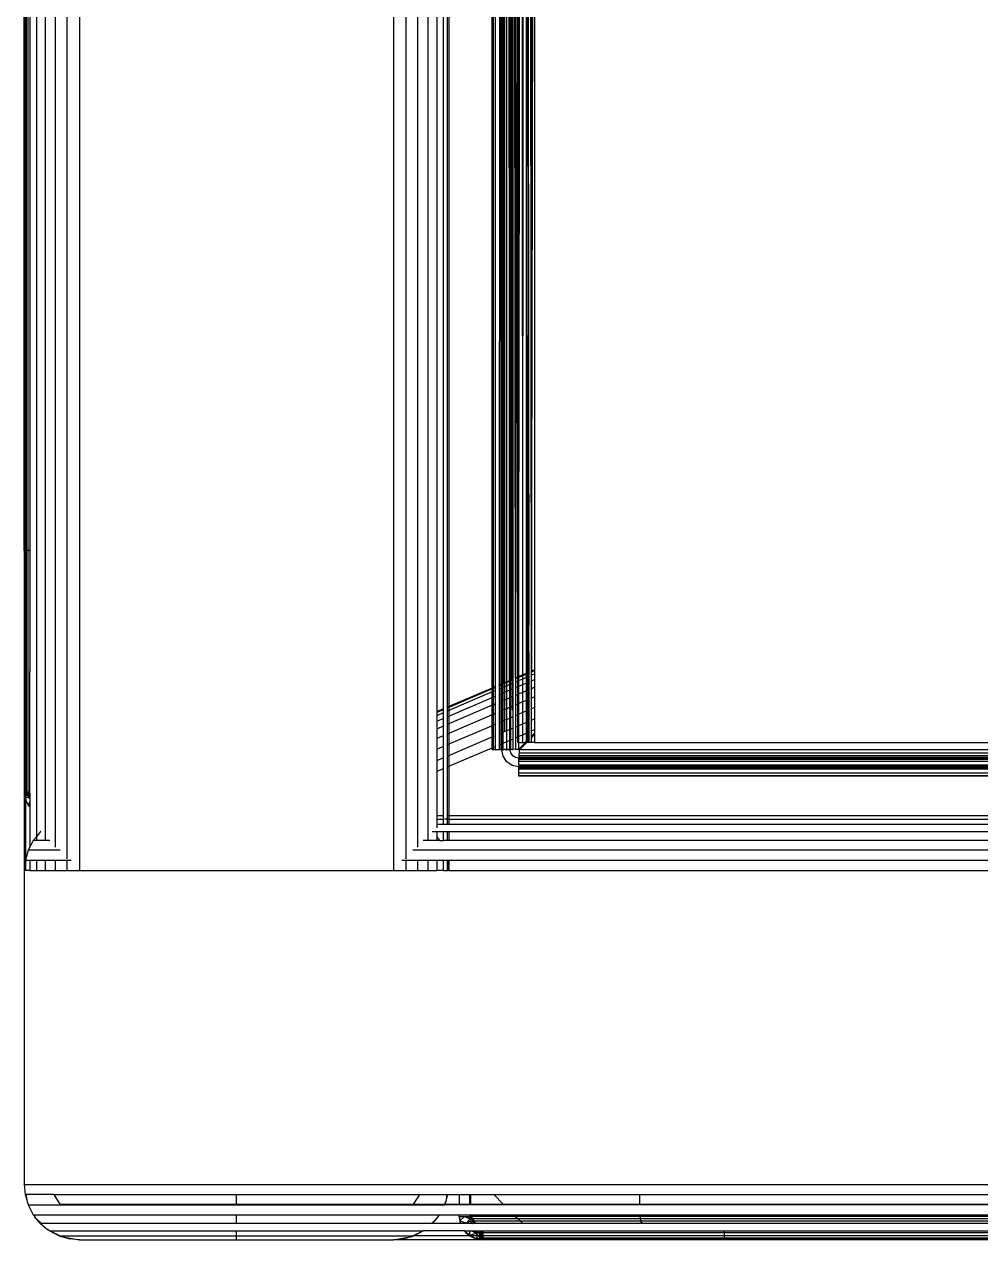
# Model space of a CAD drawing. Header units: inches. Extents: x 17 to 4615, y 5 to 3256.
# Drawn here: x 695.7 to 785.9, y 2192 to 2306.6 of the extents above; entities that cross this region are included whole.
import ezdxf

# ---------------------------------------------------------------- set-up
doc = ezdxf.new("R2010")
doc.units = ezdxf.units.IN
doc.header["$MEASUREMENT"] = 0

msp = doc.modelspace()

# ---------------------------------------------------------------- linework, layer by layer
for p, q in [((700.93, 2607.15), (700.93, 2226.75)), ((730.53, 2607.15), (730.53, 2226.75)), ((698.68, 2228.96), (698.68, 2605.24)), ((699.78, 2227.85), (699.78, 2606.05)), ((731.69, 2606.05), (731.69, 2227.85)), ((732.79, 2605.24), (732.79, 2228.96)), ((696.87, 2603.95), (696.87, 2229.95)), ((697.69, 2603.95), (697.69, 2229.6)), ((733.77, 2603.95), (733.77, 2229.6)), ((734.6, 2592.15), (734.6, 2241.74)), ((735.22, 2591.88), (735.22, 2242)), ((735.6, 2242.17), (735.6, 2591.72)), ((735.73, 2591.66), (735.73, 2242.22)), ((739.83, 2243.97), (739.83, 2589.91)), ((739.92, 2589.88), (739.92, 2244.01)), ((740.15, 2244.11), (740.15, 2589.78)), ((695.73, 2256.95), (695.73, 2575.95)), ((695.77, 2575.95), (695.77, 2256.95)), ((695.86, 2256.95), (695.86, 2575.95)), ((695.9, 2575.95), (695.9, 2256.95)), ((696.1, 2256.95), (696.1, 2575.95)), ((696.25, 2575.95), (696.25, 2256.95)), ((740.9, 2416.55), (741, 2244.47)), ((741, 2244.47), (741.04, 2416.6)), ((741.21, 2244.56), (741.17, 2416.6)), ((741.38, 2416.63), (741.45, 2244.66)), ((740.77, 2244.37), (740.82, 2415.6)), ((740.87, 2244.42), (740.82, 2415.6)), ((741.32, 2415.6), (741.45, 2244.66)), ((741.58, 2415.76), (741.59, 2244.73)), ((741.77, 2415.77), (741.77, 2244.8)), ((742.02, 2244.91), (741.9, 2415.77)), ((742.02, 2244.91), (742, 2415.39)), ((742.42, 2414.85), (742.33, 2264.39)), ((742.71, 2245.2), (742.61, 2414.75)), ((742.71, 2245.2), (742.66, 2414.73)), ((743.52, 2245.55), (743.35, 2414.71)), ((740.57, 2413.9), (740.49, 2244.26)), ((740.6, 2413.88), (740.63, 2244.32)), ((740.63, 2413.87), (740.63, 2244.32)), ((740.67, 2244.33), (740.63, 2413.87)), ((740.73, 2413.86), (740.73, 2282.95)), ((742.71, 2245.2), (742.84, 2414.67)), ((743.09, 2245.37), (743, 2414.68)), ((743, 2414.68), (743.03, 2245.34)), ((743, 2414.68), (743.23, 2245.42)), ((743.25, 2274.03), (743.22, 2414.67)), ((742.31, 2405.27), (742.33, 2264.39)), ((743.52, 2245.55), (743.83, 2391.81)), ((743.83, 2391.81), (743.83, 2245.68)), ((742.23, 2358.8), (742.02, 2244.91)), ((742.23, 2245), (742.23, 2358.8)), ((742.33, 2264.39), (742.23, 2358.8)), ((741.45, 2244.66), (741.53, 2353.31)), ((741.59, 2244.73), (741.53, 2353.31)), ((741.53, 2244.7), (741.53, 2353.31)), ((743.23, 2245.42), (743.22, 2335.16)), ((743.22, 2335.16), (743.25, 2274.03)), ((741.72, 2325.76), (741.72, 2244.78)), ((741.77, 2244.8), (741.72, 2325.76)), ((743.53, 2315.35), (743.52, 2245.55)), ((740.73, 2244.36), (740.73, 2282.95)), ((740.73, 2282.95), (740.77, 2244.37)), ((743.23, 2245.42), (743.25, 2274.03)), ((743.25, 2274.03), (743.27, 2250.49)), ((742.35, 2245.05), (742.33, 2264.39)), ((695.73, 2256.95), (695.73, 2234.15)), ((695.77, 2256.95), (695.73, 2256.95)), ((695.86, 2256.95), (695.77, 2256.95)), ((695.77, 2256.95), (695.77, 2234.15)), ((695.9, 2256.95), (695.86, 2256.95)), ((695.86, 2234.15), (695.86, 2256.95)), ((696.1, 2256.95), (695.9, 2256.95)), ((695.9, 2256.95), (695.9, 2234.15)), ((696.25, 2256.95), (696.1, 2256.95)), ((696.1, 2234.15), (696.1, 2256.95)), ((696.25, 2256.95), (696.23, 2234.15)), ((743.27, 2250.49), (743.26, 2249.24)), ((743.26, 2249.24), (743.27, 2245.44)), ((742.71, 2245.2), (742.35, 2245.05)), ((742.71, 2245.13), (742.35, 2244.97)), ((743.03, 2245.34), (742.71, 2245.2)), ((743.03, 2245.26), (742.71, 2245.13)), ((742.71, 2245.13), (742.71, 2245.2)), ((742.71, 2244.82), (742.71, 2245.13)), ((743.09, 2245.37), (743.03, 2245.34)), ((743.03, 2245.34), (743.03, 2245.26)), ((743.09, 2245.29), (743.03, 2245.26)), ((743.03, 2245.26), (743.03, 2244.96)), ((743.23, 2245.42), (743.09, 2245.37)), ((743.09, 2245.29), (743.09, 2245.37)), ((743.23, 2245.35), (743.09, 2245.29)), ((743.09, 2244.99), (743.09, 2245.29)), ((743.27, 2245.44), (743.23, 2245.42)), ((743.23, 2245.35), (743.23, 2245.42)), ((743.27, 2245.36), (743.23, 2245.35)), ((743.23, 2245.04), (743.23, 2245.35)), ((743.27, 2245.44), (743.27, 2245.36)), ((743.27, 2245.36), (743.27, 2245.06)), ((743.83, 2245.68), (743.52, 2245.55)), ((743.83, 2245.61), (743.52, 2245.47)), ((743.52, 2245.47), (743.52, 2245.55)), ((743.52, 2245.17), (743.52, 2245.47)), ((743.83, 2245.3), (743.52, 2245.17)), ((743.52, 2244.65), (743.52, 2245.17)), ((743.83, 2245.68), (743.83, 2245.61)), ((743.83, 2245.61), (743.83, 2245.3)), ((743.83, 2245.3), (743.83, 2244.78)), ((739.83, 2243.97), (735.73, 2242.22)), ((739.92, 2244.01), (739.83, 2243.97)), ((739.83, 2243.9), (739.83, 2243.97)), ((740.15, 2244.11), (739.92, 2244.01)), ((740.15, 2244.03), (739.92, 2243.93)), ((739.92, 2244.01), (739.92, 2243.93)), ((740.15, 2244.03), (740.15, 2244.11)), ((740.15, 2243.73), (740.15, 2244.03)), ((740.63, 2244.32), (740.49, 2244.26)), ((740.49, 2244.26), (740.49, 2244.18)), ((740.63, 2244.24), (740.49, 2244.18)), ((740.49, 2244.18), (740.49, 2243.88)), ((740.67, 2244.33), (740.63, 2244.32)), ((740.63, 2244.32), (740.63, 2244.24)), ((740.67, 2244.26), (740.63, 2244.24)), ((740.63, 2244.24), (740.63, 2243.94)), ((740.67, 2243.95), (740.63, 2243.94)), ((740.73, 2244.36), (740.67, 2244.33)), ((740.67, 2244.26), (740.67, 2244.33)), ((740.73, 2244.28), (740.67, 2244.26)), ((740.67, 2243.95), (740.67, 2244.26)), ((740.73, 2243.98), (740.67, 2243.95)), ((740.67, 2243.43), (740.67, 2243.95)), ((740.77, 2244.37), (740.73, 2244.36)), ((740.73, 2244.28), (740.73, 2244.36)), ((740.77, 2244.3), (740.73, 2244.28)), ((740.73, 2243.98), (740.73, 2244.28)), ((740.77, 2243.99), (740.73, 2243.98)), ((740.73, 2243.46), (740.73, 2243.98)), ((740.77, 2243.99), (740.76, 2243.47)), ((740.87, 2244.42), (740.77, 2244.37)), ((740.77, 2244.37), (740.77, 2244.3)), ((740.87, 2244.34), (740.77, 2244.3)), ((740.77, 2244.3), (740.77, 2243.99)), ((740.87, 2244.04), (740.77, 2243.99)), ((741, 2244.47), (740.87, 2244.42)), ((740.87, 2244.34), (740.87, 2244.42)), ((741, 2244.4), (740.87, 2244.34)), ((740.87, 2244.04), (740.87, 2244.34)), ((741, 2244.09), (740.87, 2244.04)), ((740.87, 2243.51), (740.87, 2244.04)), ((741.21, 2244.56), (741, 2244.47)), ((741.21, 2244.49), (741, 2244.4)), ((741, 2244.47), (741, 2244.4)), ((741, 2244.4), (741, 2244.09)), ((741.21, 2244.19), (741, 2244.09)), ((741, 2244.09), (741, 2243.57)), ((741.45, 2244.66), (741.21, 2244.56)), ((741.45, 2244.59), (741.21, 2244.49)), ((741.21, 2244.49), (741.21, 2244.56)), ((741.21, 2244.19), (741.21, 2244.49)), ((741.45, 2244.29), (741.21, 2244.19)), ((741.21, 2243.66), (741.21, 2244.19)), ((741.53, 2244.7), (741.45, 2244.66)), ((741.45, 2244.66), (741.45, 2244.59)), ((741.53, 2244.62), (741.45, 2244.59)), ((741.45, 2244.59), (741.45, 2244.29)), ((741.53, 2244.32), (741.45, 2244.29)), ((741.45, 2244.29), (741.45, 2243.76)), ((741.59, 2244.73), (741.53, 2244.7)), ((741.53, 2244.62), (741.53, 2244.7)), ((741.59, 2244.65), (741.53, 2244.62)), ((741.53, 2244.32), (741.53, 2244.62)), ((741.59, 2244.35), (741.53, 2244.32)), ((741.53, 2243.8), (741.53, 2244.32)), ((741.72, 2244.78), (741.59, 2244.73)), ((741.59, 2244.65), (741.59, 2244.73)), ((741.72, 2244.7), (741.59, 2244.65)), ((741.59, 2244.35), (741.59, 2244.65)), ((741.72, 2244.4), (741.59, 2244.35)), ((741.59, 2243.82), (741.59, 2244.35)), ((741.77, 2244.8), (741.72, 2244.78)), ((741.72, 2244.78), (741.72, 2244.7)), ((741.77, 2244.72), (741.72, 2244.7)), ((741.72, 2244.7), (741.72, 2244.4)), ((741.77, 2244.42), (741.72, 2244.4)), ((741.72, 2244.4), (741.72, 2243.88)), ((741.77, 2244.8), (741.77, 2244.72)), ((741.77, 2244.72), (741.77, 2244.42)), ((741.77, 2244.42), (741.77, 2243.9)), ((742.23, 2245), (742.02, 2244.91)), ((742.23, 2244.92), (742.02, 2244.83)), ((742.02, 2244.91), (742.02, 2244.83)), ((742.02, 2244.83), (742.02, 2244.53)), ((742.23, 2244.62), (742.02, 2244.53)), ((742.02, 2244.53), (742.02, 2244.01)), ((742.02, 2244.01), (742.23, 2244.1)), ((742.02, 2244.01), (742.02, 2243.27)), ((742.35, 2245.05), (742.23, 2245)), ((742.23, 2244.92), (742.23, 2245)), ((742.35, 2244.97), (742.23, 2244.92)), ((742.23, 2244.62), (742.23, 2244.92)), ((742.35, 2244.67), (742.23, 2244.62)), ((742.23, 2244.1), (742.23, 2244.62)), ((742.23, 2244.1), (742.35, 2244.15)), ((742.23, 2243.36), (742.23, 2244.1)), ((742.35, 2244.97), (742.35, 2245.05)), ((742.35, 2244.67), (742.35, 2244.97)), ((742.71, 2244.82), (742.35, 2244.67)), ((742.35, 2244.15), (742.35, 2244.67)), ((742.35, 2244.15), (742.7, 2244.3)), ((742.35, 2243.41), (742.35, 2244.15)), ((742.7, 2244.3), (742.71, 2244.82)), ((742.7, 2244.3), (743.03, 2244.44)), ((742.7, 2243.56), (742.7, 2244.3)), ((743.03, 2244.96), (742.71, 2244.82)), ((743.09, 2244.99), (743.03, 2244.96)), ((743.03, 2244.96), (743.03, 2244.44)), ((743.03, 2244.44), (743.09, 2244.46)), ((743.03, 2244.44), (743.03, 2243.7)), ((743.23, 2245.04), (743.09, 2244.99)), ((743.09, 2244.46), (743.09, 2244.99)), ((743.09, 2244.46), (743.22, 2244.52)), ((743.09, 2243.73), (743.09, 2244.46)), ((743.22, 2244.52), (743.23, 2245.04)), ((743.22, 2244.52), (743.27, 2244.54)), ((743.22, 2243.79), (743.22, 2244.52)), ((743.27, 2245.06), (743.23, 2245.04)), ((743.27, 2245.06), (743.27, 2244.54)), ((743.27, 2244.54), (743.27, 2243.8)), ((743.52, 2244.65), (743.83, 2244.78)), ((743.52, 2243.91), (743.52, 2244.65)), ((743.83, 2244.04), (743.52, 2243.91)), ((743.83, 2244.78), (743.83, 2244.04)), ((743.83, 2244.04), (743.83, 2243.14)), ((739.83, 2243.9), (735.73, 2242.15)), ((739.83, 2243.6), (735.73, 2241.84)), ((735.73, 2241.32), (739.83, 2243.07)), ((739.92, 2243.93), (739.83, 2243.9)), ((739.83, 2243.6), (739.83, 2243.9)), ((739.92, 2243.63), (739.83, 2243.6)), ((739.83, 2243.07), (739.83, 2243.6)), ((739.83, 2243.07), (739.92, 2243.11)), ((739.83, 2242.34), (739.83, 2243.07)), ((739.92, 2243.93), (739.92, 2243.63)), ((740.15, 2243.73), (739.92, 2243.63)), ((739.92, 2243.63), (739.92, 2243.11)), ((739.92, 2243.11), (740.15, 2243.21)), ((739.92, 2243.11), (739.92, 2242.37)), ((740.15, 2243.21), (740.15, 2243.73)), ((740.15, 2242.47), (740.15, 2243.21)), ((740.63, 2243.94), (740.49, 2243.88)), ((740.49, 2243.88), (740.49, 2243.35)), ((740.49, 2243.35), (740.63, 2243.41)), ((740.49, 2243.35), (740.49, 2242.62)), ((740.63, 2243.94), (740.63, 2243.41)), ((740.63, 2243.41), (740.67, 2243.43)), ((740.63, 2243.41), (740.63, 2242.68)), ((740.67, 2243.43), (740.73, 2243.46)), ((740.67, 2242.69), (740.67, 2243.43)), ((740.73, 2243.46), (740.76, 2243.47)), ((740.73, 2242.72), (740.73, 2243.46)), ((740.76, 2243.47), (740.87, 2243.51)), ((740.76, 2243.47), (740.76, 2242.73)), ((740.87, 2243.51), (741, 2243.57)), ((740.87, 2242.78), (740.87, 2243.51)), ((741, 2242.84), (740.87, 2242.78)), ((741, 2243.57), (741.21, 2243.66)), ((741, 2243.57), (741, 2242.84)), ((741.21, 2242.93), (741, 2242.84)), ((741, 2242.84), (741, 2241.93)), ((741.21, 2243.66), (741.45, 2243.76)), ((741.21, 2242.93), (741.21, 2243.66)), ((741.45, 2243.03), (741.21, 2242.93)), ((741.21, 2242.02), (741.21, 2242.93)), ((741.45, 2243.76), (741.53, 2243.8)), ((741.45, 2243.76), (741.45, 2243.03)), ((741.53, 2243.06), (741.45, 2243.03)), ((741.45, 2243.03), (741.45, 2242.12)), ((741.53, 2243.8), (741.59, 2243.82)), ((741.53, 2243.06), (741.53, 2243.8)), ((741.59, 2243.09), (741.53, 2243.06)), ((741.53, 2242.16), (741.53, 2243.06)), ((741.59, 2243.82), (741.72, 2243.88)), ((741.59, 2243.09), (741.59, 2243.82)), ((741.72, 2243.14), (741.59, 2243.09)), ((741.59, 2242.18), (741.59, 2243.09)), ((741.72, 2243.88), (741.77, 2243.9)), ((741.72, 2243.88), (741.72, 2243.14)), ((741.77, 2243.16), (741.72, 2243.14)), ((741.72, 2243.14), (741.72, 2242.24)), ((741.77, 2243.9), (741.77, 2243.16)), ((741.77, 2243.16), (741.77, 2242.26)), ((742.23, 2243.36), (742.02, 2243.27)), ((742.02, 2243.27), (742.02, 2242.37)), ((742.35, 2243.41), (742.23, 2243.36)), ((742.23, 2242.46), (742.23, 2243.36)), ((742.7, 2243.56), (742.35, 2243.41)), ((742.35, 2242.51), (742.35, 2243.41)), ((743.03, 2243.7), (742.7, 2243.56)), ((742.7, 2242.66), (742.7, 2243.56)), ((743.03, 2242.8), (742.7, 2242.66)), ((743.09, 2243.73), (743.03, 2243.7)), ((743.03, 2243.7), (743.03, 2242.8)), ((743.09, 2242.82), (743.03, 2242.8)), ((743.03, 2242.8), (743.03, 2241.79)), ((743.22, 2243.79), (743.09, 2243.73)), ((743.09, 2242.82), (743.09, 2243.73)), ((743.22, 2242.88), (743.09, 2242.82)), ((743.09, 2241.81), (743.09, 2242.82)), ((743.27, 2243.8), (743.22, 2243.79)), ((743.22, 2242.88), (743.22, 2243.79)), ((743.27, 2242.9), (743.22, 2242.88)), ((743.22, 2241.87), (743.22, 2242.88)), ((743.27, 2243.8), (743.27, 2242.9)), ((743.27, 2242.9), (743.27, 2241.89)), ((743.52, 2243.01), (743.52, 2243.91)), ((743.83, 2243.14), (743.52, 2243.01)), ((743.52, 2242), (743.52, 2243.01)), ((743.83, 2243.14), (743.83, 2242.13)), ((735.22, 2242), (734.6, 2241.74)), ((735.22, 2241.93), (734.6, 2241.66)), ((734.6, 2241.74), (734.6, 2241.66)), ((734.6, 2241.66), (734.6, 2241.36)), ((735.22, 2242), (735.22, 2241.93)), ((735.22, 2241.93), (735.22, 2241.62)), ((735.73, 2242.22), (735.6, 2242.17)), ((735.6, 2242.09), (735.6, 2242.17)), ((735.73, 2242.15), (735.6, 2242.09)), ((735.6, 2241.79), (735.6, 2242.09)), ((735.73, 2241.84), (735.6, 2241.79)), ((735.6, 2241.26), (735.6, 2241.79)), ((739.83, 2242.34), (735.73, 2240.59)), ((735.73, 2242.22), (735.73, 2242.15)), ((735.73, 2242.15), (735.73, 2241.84)), ((735.73, 2241.84), (735.73, 2241.32)), ((739.92, 2242.37), (739.83, 2242.34)), ((739.83, 2241.43), (739.83, 2242.34)), ((740.15, 2242.47), (739.92, 2242.37)), ((739.92, 2242.37), (739.92, 2241.47)), ((740.15, 2241.57), (740.15, 2242.47)), ((740.63, 2242.68), (740.49, 2242.62)), ((740.49, 2242.62), (740.49, 2241.71)), ((740.63, 2241.77), (740.49, 2241.71)), ((740.49, 2241.71), (740.49, 2240.7)), ((740.67, 2242.69), (740.63, 2242.68)), ((740.63, 2242.68), (740.63, 2241.77)), ((740.67, 2241.79), (740.63, 2241.77)), ((740.63, 2241.77), (740.63, 2240.76)), ((740.73, 2242.72), (740.67, 2242.69)), ((740.67, 2241.79), (740.67, 2242.69)), ((740.73, 2241.82), (740.67, 2241.79)), ((740.67, 2240.78), (740.67, 2241.79)), ((740.76, 2242.73), (740.73, 2242.72)), ((740.73, 2241.82), (740.73, 2242.72)), ((740.76, 2241.83), (740.73, 2241.82)), ((740.73, 2240.8), (740.73, 2241.82)), ((740.87, 2242.78), (740.76, 2242.73)), ((740.76, 2242.73), (740.76, 2241.83)), ((740.87, 2241.88), (740.76, 2241.83)), ((740.76, 2241.83), (740.76, 2240.82)), ((740.87, 2241.88), (740.87, 2242.78)), ((741, 2241.93), (740.87, 2241.88)), ((740.87, 2240.86), (740.87, 2241.88)), ((741.21, 2242.02), (741, 2241.93)), ((741, 2241.93), (741, 2240.92)), ((741.45, 2242.12), (741.21, 2242.02)), ((741.21, 2241.01), (741.21, 2242.02)), ((741.53, 2242.16), (741.45, 2242.12)), ((741.45, 2242.12), (741.45, 2241.46)), ((741.59, 2242.18), (741.53, 2242.16)), ((741.53, 2241.15), (741.53, 2242.16)), ((741.72, 2242.24), (741.59, 2242.18)), ((741.59, 2241.17), (741.59, 2242.18)), ((741.77, 2242.26), (741.72, 2242.24)), ((741.72, 2242.24), (741.72, 2241.88)), ((741.77, 2242.26), (741.77, 2241.25)), ((742.23, 2242.46), (742.02, 2242.37)), ((742.02, 2242.37), (742.03, 2242.22)), ((742.03, 2242.22), (742.02, 2241.36)), ((742.35, 2242.51), (742.23, 2242.46)), ((742.23, 2241.44), (742.23, 2242.46)), ((742.33, 2242.4), (742.35, 2242.51)), ((742.35, 2241.5), (742.33, 2242.4)), ((742.7, 2242.66), (742.35, 2242.51)), ((742.7, 2241.65), (742.7, 2242.66)), ((743.03, 2241.79), (742.7, 2241.65)), ((743.09, 2241.81), (743.03, 2241.79)), ((743.03, 2241.79), (743.03, 2240.73)), ((743.22, 2241.87), (743.09, 2241.81)), ((743.09, 2240.76), (743.09, 2241.81)), ((743.27, 2241.89), (743.22, 2241.87)), ((743.27, 2241.89), (743.22, 2240.81)), ((743.22, 2240.81), (743.22, 2241.87)), ((743.27, 2241.89), (743.27, 2240.83)), ((743.83, 2242.13), (743.52, 2242)), ((743.52, 2240.94), (743.52, 2242)), ((743.83, 2242.13), (743.83, 2241.08)), ((735.22, 2241.62), (734.6, 2241.36)), ((734.6, 2241.36), (734.6, 2240.84)), ((734.6, 2240.84), (735.22, 2241.1)), ((734.6, 2240.84), (734.6, 2240.1)), ((735.22, 2241.62), (735.22, 2241.1)), ((735.22, 2241.1), (735.22, 2240.37)), ((735.6, 2241.26), (735.73, 2241.32)), ((735.6, 2240.53), (735.6, 2241.26)), ((735.73, 2240.59), (735.6, 2240.53)), ((735.6, 2239.63), (735.6, 2240.53)), ((739.83, 2241.43), (735.73, 2239.68)), ((735.73, 2241.32), (735.73, 2240.59)), ((735.73, 2240.59), (735.73, 2239.68)), ((739.92, 2241.47), (739.83, 2241.43)), ((739.83, 2240.42), (739.83, 2241.43)), ((740.15, 2241.57), (739.92, 2241.47)), ((739.92, 2241.47), (739.92, 2240.46)), ((740.15, 2240.56), (739.92, 2240.46)), ((740.15, 2240.56), (740.15, 2241.57)), ((740.15, 2239.5), (740.15, 2240.56)), ((740.63, 2240.76), (740.49, 2240.7)), ((740.49, 2240.7), (740.49, 2239.65)), ((740.67, 2240.78), (740.63, 2240.76)), ((740.63, 2240.76), (740.63, 2239.71)), ((740.73, 2240.8), (740.67, 2240.78)), ((740.67, 2239.73), (740.67, 2240.78)), ((740.76, 2240.82), (740.73, 2240.8)), ((740.73, 2239.75), (740.73, 2240.8)), ((740.87, 2240.86), (740.76, 2240.82)), ((740.76, 2240.82), (740.76, 2239.76)), ((741, 2240.92), (740.87, 2240.86)), ((740.87, 2239.81), (740.87, 2240.86)), ((741.21, 2241.01), (741, 2240.92)), ((741, 2240.92), (741, 2239.87)), ((741.2, 2240.88), (741.21, 2241.01)), ((741.21, 2239.96), (741.2, 2240.88)), ((741.45, 2241.11), (741.21, 2241.01)), ((741.45, 2241.46), (741.45, 2241.11)), ((741.53, 2241.15), (741.45, 2241.11)), ((741.45, 2241.11), (741.45, 2240.06)), ((741.59, 2241.17), (741.53, 2241.15)), ((741.53, 2240.09), (741.53, 2241.15)), ((741.77, 2241.25), (741.59, 2241.17)), ((741.59, 2240.12), (741.59, 2241.17)), ((741.77, 2241.25), (741.77, 2240.19)), ((742.23, 2241.44), (742.02, 2241.36)), ((742.02, 2241.36), (742.03, 2240.3)), ((742.35, 2241.5), (742.23, 2241.44)), ((742.23, 2240.39), (742.23, 2241.44)), ((742.7, 2241.65), (742.35, 2241.5)), ((742.35, 2240.44), (742.35, 2241.5)), ((742.35, 2240.44), (742.7, 2240.59)), ((742.7, 2240.59), (742.7, 2241.65)), ((742.7, 2240.59), (743.03, 2240.73)), ((742.7, 2239.56), (742.7, 2240.59)), ((743.03, 2240.73), (743.09, 2240.76)), ((743.03, 2240.73), (743.03, 2239.7)), ((743.09, 2240.76), (743.22, 2240.81)), ((743.09, 2239.73), (743.09, 2240.76)), ((743.22, 2240.81), (743.27, 2240.83)), ((743.22, 2239.79), (743.22, 2240.81)), ((743.27, 2240.83), (743.27, 2239.8)), ((743.52, 2240.94), (743.83, 2241.08)), ((743.53, 2239.92), (743.52, 2240.94)), ((743.83, 2241.08), (743.83, 2240.05)), ((735.22, 2240.37), (734.6, 2240.1)), ((734.6, 2240.1), (734.6, 2239.2)), ((735.22, 2239.46), (734.6, 2239.2)), ((735.22, 2240.37), (735.22, 2239.46)), ((735.22, 2239.46), (735.22, 2238.45)), ((735.73, 2239.68), (735.6, 2239.63)), ((735.6, 2238.61), (735.6, 2239.63)), ((739.83, 2240.42), (735.73, 2238.67)), ((735.73, 2239.68), (735.73, 2238.67)), ((735.73, 2237.62), (739.83, 2239.37)), ((739.92, 2240.46), (739.83, 2240.42)), ((739.83, 2239.37), (739.83, 2240.42)), ((739.83, 2239.37), (739.92, 2239.4)), ((739.83, 2238.34), (739.83, 2239.37)), ((739.92, 2240.46), (739.92, 2239.4)), ((739.92, 2239.4), (740.15, 2239.5)), ((739.92, 2239.4), (739.92, 2238.37)), ((740.15, 2238.47), (740.15, 2239.5)), ((740.49, 2239.65), (740.63, 2239.71)), ((740.49, 2239.65), (740.49, 2238.62)), ((740.63, 2239.71), (740.67, 2239.73)), ((740.63, 2239.71), (740.63, 2238.68)), ((740.67, 2239.73), (740.73, 2239.75)), ((740.67, 2238.7), (740.67, 2239.73)), ((740.73, 2239.75), (740.76, 2239.76)), ((740.73, 2238.72), (740.73, 2239.75)), ((740.76, 2239.76), (740.87, 2239.81)), ((740.76, 2239.76), (740.76, 2238.74)), ((740.87, 2239.81), (741, 2239.87)), ((740.87, 2238.78), (740.87, 2239.81)), ((741, 2239.87), (741.21, 2239.96)), ((741.21, 2239.96), (741.45, 2240.06)), ((741.21, 2238.93), (741.21, 2239.96)), ((741.45, 2240.06), (741.53, 2240.09)), ((741.45, 2240.06), (741.45, 2239.03)), ((741.53, 2240.09), (741.59, 2240.12)), ((741.53, 2239.06), (741.53, 2240.09)), ((741.59, 2240.12), (741.77, 2240.19)), ((741.59, 2239.09), (741.59, 2240.12)), ((741.77, 2240.19), (741.77, 2239.16)), ((742.03, 2240.3), (742.23, 2240.39)), ((742.03, 2240.3), (742.03, 2239.28)), ((742.03, 2239.28), (742.23, 2239.36)), ((742.23, 2240.39), (742.35, 2240.44)), ((742.23, 2239.36), (742.23, 2240.39)), ((742.23, 2239.36), (742.35, 2239.42)), ((742.23, 2238.85), (742.23, 2239.36)), ((742.35, 2239.42), (742.35, 2240.44)), ((742.35, 2239.42), (742.7, 2239.56)), ((742.35, 2238.85), (742.35, 2239.42)), ((742.7, 2239.56), (743.03, 2239.7)), ((742.7, 2238.85), (742.7, 2239.56)), ((743.03, 2239.7), (743.09, 2239.73)), ((743.03, 2239.7), (743.03, 2238.92)), ((743.09, 2239.73), (743.22, 2239.79)), ((743.09, 2238.98), (743.09, 2239.73)), ((743.22, 2239.79), (743.27, 2239.8)), ((743.22, 2239.11), (743.22, 2239.79)), ((743.27, 2239.8), (743.27, 2239.16)), ((743.53, 2239.92), (743.83, 2240.05)), ((743.53, 2239.42), (743.53, 2239.92)), ((743.53, 2239.42), (743.83, 2239.72)), ((743.83, 2239.58), (743.53, 2239.28)), ((743.53, 2239.28), (743.53, 2239.42)), ((743.83, 2240.05), (743.83, 2239.72)), ((743.83, 2239.72), (743.83, 2239.58)), ((743.83, 2239.58), (743.83, 2238.85)), ((734.6, 2239.2), (734.6, 2238.18)), ((735.22, 2238.45), (734.6, 2238.18)), ((735.22, 2238.45), (735.22, 2237.4)), ((735.73, 2238.67), (735.6, 2238.61)), ((735.6, 2237.56), (735.6, 2238.61)), ((735.73, 2238.67), (735.73, 2237.62)), ((735.73, 2236.59), (739.83, 2238.34)), ((739.83, 2238.34), (739.92, 2238.37)), ((739.83, 2238.15), (739.83, 2238.34)), ((739.92, 2238.37), (740.15, 2238.47)), ((739.92, 2238.37), (739.92, 2238.15)), ((740.15, 2238.15), (740.15, 2238.47)), ((740.49, 2238.62), (740.63, 2238.68)), ((740.49, 2238.62), (740.49, 2238.15)), ((740.63, 2238.68), (740.67, 2238.7)), ((740.63, 2238.68), (740.63, 2238.15)), ((740.67, 2238.7), (740.73, 2238.72)), ((740.67, 2238.15), (740.67, 2238.7)), ((740.73, 2238.72), (740.76, 2238.74)), ((740.73, 2238.15), (740.73, 2238.72)), ((740.76, 2238.74), (740.87, 2238.78)), ((740.76, 2238.74), (740.76, 2238.16)), ((740.87, 2238.78), (741.21, 2238.93)), ((740.87, 2238.15), (740.87, 2238.78)), ((741.21, 2238.93), (741.45, 2239.03)), ((741.21, 2238.18), (741.21, 2238.93)), ((741.45, 2239.03), (741.53, 2239.06)), ((741.45, 2239.03), (741.45, 2238.18)), ((741.53, 2239.06), (741.59, 2239.09)), ((741.53, 2238.15), (741.53, 2239.06)), ((741.59, 2239.09), (741.77, 2239.16)), ((741.59, 2238.17), (741.59, 2239.09)), ((741.77, 2239.16), (741.77, 2238.19)), ((742.03, 2239.28), (742.03, 2238.21)), ((742.03, 2238.21), (742.33, 2238.22)), ((742.23, 2238.85), (742.35, 2238.85)), ((742.33, 2238.22), (742.96, 2238.85)), ((742.33, 2238.22), (742.35, 2238.85)), ((742.35, 2238.85), (742.7, 2238.85)), ((743.09, 2238.85), (742.4, 2238.15)), ((742.7, 2238.85), (742.96, 2238.85)), ((742.96, 2238.85), (743.03, 2238.92)), ((742.96, 2238.85), (743.03, 2238.85)), ((743.03, 2238.92), (743.09, 2238.98)), ((743.03, 2238.92), (743.03, 2238.85)), ((743.09, 2238.85), (743.03, 2238.85)), ((743.09, 2238.98), (743.22, 2239.11)), ((743.09, 2238.85), (743.09, 2238.98)), ((743.22, 2238.97), (743.09, 2238.85)), ((743.22, 2238.85), (743.09, 2238.85)), ((743.22, 2239.11), (743.27, 2239.16)), ((743.22, 2238.97), (743.22, 2239.11)), ((743.27, 2239.02), (743.22, 2238.97)), ((743.22, 2238.85), (743.22, 2238.97)), ((743.27, 2238.85), (743.22, 2238.85)), ((743.27, 2239.16), (743.27, 2239.02)), ((743.27, 2239.02), (743.27, 2238.85)), ((743.53, 2238.85), (743.27, 2238.85)), ((743.53, 2238.85), (743.53, 2239.28)), ((743.83, 2238.85), (743.53, 2238.85)), ((743.83, 2238.85), (816.4, 2238.85)), ((734.6, 2238.18), (734.6, 2237.13)), ((734.6, 2237.13), (735.22, 2237.4)), ((734.6, 2237.13), (734.6, 2236.1)), ((735.22, 2237.4), (735.22, 2236.37)), ((735.6, 2237.56), (735.73, 2237.62)), ((735.6, 2236.53), (735.6, 2237.56)), ((735.73, 2237.62), (735.73, 2236.59)), ((739.92, 2238.15), (739.83, 2238.15)), ((740.15, 2238.15), (739.92, 2238.15)), ((740.49, 2238.15), (740.15, 2238.15)), ((740.63, 2238.15), (740.49, 2238.15)), ((740.67, 2238.15), (740.63, 2238.15)), ((740.73, 2238.15), (740.67, 2238.15)), ((740.73, 2238.15), (740.76, 2238.16)), ((740.85, 2237.54), (740.73, 2238.15)), ((740.76, 2238.16), (740.87, 2238.15)), ((741.2, 2237.02), (740.85, 2237.54)), ((740.87, 2238.15), (740.95, 2238.18)), ((741.09, 2238.18), (740.95, 2238.18)), ((741.09, 2238.18), (741.13, 2238.15)), ((741.09, 2238.18), (741.21, 2238.18)), ((741.13, 2238.15), (741.21, 2238.15)), ((741.45, 2238.18), (741.21, 2238.18)), ((741.21, 2238.18), (741.45, 2238.15)), ((741.21, 2238.15), (741.21, 2238.18)), ((741.45, 2238.15), (741.21, 2238.15)), ((741.53, 2238.15), (741.45, 2238.18)), ((741.45, 2238.18), (741.45, 2238.15)), ((741.53, 2238.15), (741.45, 2238.15)), ((741.59, 2238.17), (741.53, 2238.15)), ((741.59, 2237.85), (741.53, 2238.15)), ((741.67, 2238.19), (741.59, 2238.17)), ((741.77, 2237.59), (741.59, 2237.85)), ((741.67, 2238.19), (741.77, 2238.19)), ((742.03, 2238.21), (741.77, 2238.19)), ((742.03, 2237.41), (741.77, 2237.59)), ((742.33, 2237.35), (742.03, 2237.41)), ((742.33, 2237.35), (742.35, 2237.41)), ((742.33, 2237.27), (742.33, 2237.35)), ((742.33, 2237.35), (812.89, 2237.35)), ((742.33, 2237.03), (742.33, 2237.27)), ((742.36, 2237.03), (742.33, 2237.27)), ((742.33, 2237.27), (812.69, 2237.27)), ((742.35, 2237.41), (742.37, 2237.49)), ((813.03, 2237.41), (742.35, 2237.41)), ((742.37, 2237.59), (742.38, 2237.79)), ((742.37, 2237.59), (742.37, 2237.49)), ((813.44, 2237.59), (742.37, 2237.59)), ((742.38, 2237.79), (742.39, 2237.85)), ((742.39, 2237.85), (742.4, 2238.15)), ((742.39, 2237.85), (814.17, 2237.9)), ((742.39, 2237.85), (814.04, 2237.85)), ((814.76, 2238.15), (742.4, 2238.15)), ((734.6, 2236.1), (735.22, 2236.37)), ((734.6, 2236.1), (734.6, 2231.95)), ((735.22, 2236.37), (735.22, 2231.95)), ((735.6, 2236.53), (735.73, 2236.59)), ((735.6, 2231.95), (735.6, 2236.53)), ((735.73, 2236.59), (735.73, 2231.95)), ((741.72, 2236.67), (741.2, 2237.02)), ((742.33, 2236.55), (741.72, 2236.67)), ((742.33, 2236.69), (742.33, 2237.03)), ((742.36, 2237.03), (742.33, 2237.03)), ((742.33, 2236.69), (742.34, 2236.58)), ((811.34, 2236.69), (742.33, 2236.69)), ((742.34, 2236.58), (742.33, 2236.55)), ((742.33, 2236.55), (811.01, 2236.55)), ((742.33, 2236.49), (742.33, 2236.55)), ((742.33, 2236.49), (810.87, 2236.49)), ((742.33, 2236.45), (742.33, 2236.49)), ((742.33, 2236.45), (810.78, 2236.45)), ((742.33, 2236.31), (742.33, 2236.45)), ((742.33, 2235.97), (742.33, 2236.31)), ((810.45, 2236.31), (742.33, 2236.31)), ((742.33, 2235.74), (742.33, 2235.97)), ((742.33, 2235.97), (809.66, 2235.97)), ((811.09, 2236.58), (742.34, 2236.58)), ((812.14, 2237.03), (742.36, 2237.03)), ((742.33, 2235.65), (742.33, 2235.74)), ((742.33, 2235.74), (809.07, 2235.72)), ((808.91, 2235.65), (742.33, 2235.65)), ((695.73, 2234.15), (695.77, 2233.72)), ((695.77, 2234.01), (695.73, 2234.15)), ((695.77, 2234.15), (695.73, 2234.15)), ((695.73, 2234.15), (695.73, 2226.75)), ((695.86, 2234.15), (695.77, 2234.15)), ((695.77, 2234.15), (695.77, 2234.01)), ((695.77, 2234.01), (695.86, 2234.01)), ((695.86, 2233.92), (695.77, 2234.01)), ((695.81, 2233.76), (695.77, 2234.01)), ((695.77, 2233.72), (695.81, 2233.76)), ((695.82, 2233.71), (695.77, 2233.72)), ((695.77, 2233.72), (695.86, 2233.5)), ((695.81, 2233.76), (695.86, 2233.81)), ((695.82, 2233.71), (695.81, 2233.76)), ((695.86, 2233.69), (695.82, 2233.71)), ((695.86, 2233.5), (695.82, 2233.71)), ((695.9, 2234.15), (695.86, 2234.15)), ((695.86, 2234.04), (695.86, 2234.15)), ((695.9, 2234.05), (695.86, 2234.04)), ((695.86, 2234.04), (695.86, 2234.01)), ((695.86, 2234.01), (695.9, 2234.01)), ((695.86, 2233.92), (695.86, 2234.01)), ((695.9, 2233.88), (695.86, 2233.92)), ((695.86, 2233.81), (695.86, 2233.92)), ((695.86, 2233.81), (695.92, 2233.86)), ((695.86, 2233.69), (695.86, 2233.81)), ((696.25, 2233.54), (695.86, 2233.69)), ((695.86, 2233.5), (695.86, 2233.69)), ((696.1, 2234.15), (695.9, 2234.15)), ((695.9, 2234.15), (695.9, 2234.05)), ((696.1, 2234.11), (695.9, 2234.05)), ((695.9, 2234.05), (695.9, 2234.01)), ((695.9, 2234.01), (696.09, 2234.01)), ((696.05, 2233.98), (695.9, 2234.01)), ((695.9, 2234.01), (695.9, 2233.88)), ((695.92, 2233.86), (695.9, 2233.88)), ((695.92, 2233.86), (696.05, 2233.98)), ((696.1, 2233.88), (695.92, 2233.86)), ((696.1, 2233.74), (695.92, 2233.86)), ((696.1, 2233.85), (695.92, 2233.86)), ((696.05, 2233.98), (696.09, 2234.01)), ((696.1, 2233.97), (696.05, 2233.98)), ((696.09, 2234.01), (696.23, 2234.15)), ((696.09, 2234.01), (696.1, 2234.11)), ((696.09, 2234.01), (696.25, 2234.01)), ((696.1, 2233.97), (696.09, 2234.01)), ((696.23, 2234.15), (696.1, 2234.11)), ((696.23, 2234.15), (696.1, 2234.15)), ((696.1, 2234.11), (696.1, 2234.15)), ((696.25, 2233.95), (696.1, 2233.97)), ((696.1, 2233.88), (696.1, 2233.97)), ((696.25, 2233.88), (696.1, 2233.88)), ((696.1, 2233.85), (696.1, 2233.88)), ((696.25, 2233.83), (696.1, 2233.85)), ((696.1, 2233.74), (696.1, 2233.85)), ((696.1, 2233.74), (696.25, 2233.74)), ((696.25, 2233.67), (696.1, 2233.74)), ((696.23, 2234.15), (696.25, 2234.01)), ((696.25, 2234.01), (696.25, 2233.95)), ((696.25, 2233.95), (696.25, 2233.88)), ((696.25, 2233.88), (696.25, 2233.83)), ((696.25, 2233.83), (696.25, 2233.74)), ((696.25, 2233.74), (696.25, 2233.67)), ((696.25, 2233.67), (696.25, 2233.54)), ((695.86, 2233.5), (695.86, 2233.43)), ((695.86, 2233.43), (695.9, 2233.31)), ((695.86, 2227.85), (695.86, 2233.43)), ((695.9, 2233.31), (696.1, 2232.93)), ((696.12, 2232.98), (695.9, 2233.31)), ((696.1, 2232.93), (696.12, 2232.98)), ((696.1, 2232.93), (696.25, 2232.79)), ((696.12, 2232.98), (696.25, 2233.25)), ((696.25, 2232.79), (696.12, 2232.98)), ((696.25, 2233.54), (696.25, 2233.25)), ((696.25, 2233.25), (696.25, 2232.79)), ((696.25, 2232.79), (696.25, 2228.96)), ((734.6, 2231.95), (735.22, 2231.95)), ((734.6, 2231.95), (734.6, 2231.59)), ((734.6, 2231.59), (735.22, 2231.59)), ((734.6, 2231.59), (734.6, 2231.1)), ((735.22, 2231.95), (735.22, 2231.59)), ((735.22, 2231.59), (735.22, 2231.1)), ((735.6, 2231.59), (735.34, 2231.59)), ((735.6, 2231.95), (735.73, 2231.95)), ((735.6, 2231.59), (735.6, 2231.95)), ((735.6, 2231.59), (735.73, 2231.59)), ((735.6, 2231.1), (735.6, 2231.59)), ((735.73, 2231.95), (735.73, 2231.59)), ((735.73, 2231.95), (800.24, 2231.95)), ((735.73, 2231.59), (735.73, 2231.1)), ((735.73, 2231.59), (799.39, 2231.59)), ((697.26, 2230.43), (696.87, 2229.95)), ((697.28, 2230.45), (697.26, 2230.43)), ((697.26, 2230.43), (697.3, 2230.43)), ((734.16, 2230.43), (734.6, 2230.43)), ((735.22, 2231.1), (734.6, 2231.1)), ((734.6, 2231.1), (734.6, 2230.78)), ((734.6, 2230.43), (734.6, 2229.95)), ((734.6, 2230.43), (735.22, 2230.43)), ((735.6, 2231.1), (735.22, 2231.1)), ((735.22, 2230.43), (735.22, 2229.6)), ((735.22, 2230.43), (735.6, 2230.43)), ((735.73, 2231.1), (735.6, 2231.1)), ((735.6, 2229.6), (735.6, 2230.43)), ((735.6, 2230.43), (735.73, 2230.43)), ((798.26, 2231.1), (735.73, 2231.1)), ((735.73, 2230.43), (735.73, 2229.6)), ((735.73, 2230.43), (796.68, 2230.43)), ((696.58, 2229.6), (696.25, 2228.96)), ((696.87, 2229.95), (696.58, 2229.6)), ((696.87, 2229.6), (696.58, 2229.6)), ((696.87, 2229.95), (696.87, 2229.6)), ((697.69, 2229.6), (696.87, 2229.6)), ((698.15, 2229.6), (697.69, 2229.6)), ((733.77, 2229.6), (733.32, 2229.6)), ((734.6, 2229.6), (733.77, 2229.6)), ((734.71, 2229.84), (734.6, 2229.95)), ((734.6, 2229.95), (734.6, 2229.6)), ((734.86, 2229.6), (734.6, 2229.6)), ((734.74, 2229.81), (734.71, 2229.84)), ((734.74, 2229.81), (734.86, 2229.6)), ((734.86, 2229.6), (735.22, 2229.6)), ((735.6, 2229.6), (735.22, 2229.6)), ((735.73, 2229.6), (735.6, 2229.6)), ((794.73, 2229.6), (735.73, 2229.6)), ((695.96, 2228.19), (695.86, 2227.85)), ((695.99, 2228.36), (695.96, 2228.19)), ((696.04, 2228.46), (695.99, 2228.36)), ((696.1, 2228.67), (696.04, 2228.46)), ((696.25, 2228.96), (696.1, 2228.67)), ((699.1, 2228.67), (696.1, 2228.67)), ((1659.1, 2228.67), (732.36, 2228.67)), ((695.82, 2227.7), (695.73, 2226.75)), ((695.86, 2227.7), (695.73, 2226.75)), ((695.86, 2226.75), (695.73, 2226.75)), ((695.73, 2226.75), (695.73, 2197.15)), ((695.86, 2227.85), (695.82, 2227.7)), ((695.86, 2227.7), (695.82, 2227.7)), ((695.86, 2226.75), (695.86, 2227.7)), ((696.25, 2227.7), (695.86, 2227.7)), ((696.25, 2226.75), (695.86, 2226.75)), ((696.25, 2227.7), (696.25, 2226.75)), ((696.87, 2227.7), (696.25, 2227.7)), ((696.25, 2226.75), (696.87, 2226.75)), ((696.87, 2227.7), (696.87, 2226.75)), ((697.69, 2227.7), (696.87, 2227.7)), ((696.87, 2226.75), (697.69, 2226.75)), ((697.69, 2227.7), (697.69, 2226.75)), ((698.68, 2227.7), (697.69, 2227.7)), ((697.69, 2226.75), (698.68, 2226.75)), ((698.68, 2226.75), (698.68, 2227.7)), ((699.78, 2227.7), (698.68, 2227.7)), ((698.68, 2226.75), (699.78, 2226.75)), ((699.78, 2226.75), (699.78, 2227.7)), ((700.16, 2227.7), (699.78, 2227.7)), ((699.78, 2226.75), (700.93, 2226.75)), ((700.93, 2226.75), (730.53, 2226.75)), ((730.53, 2226.75), (731.69, 2226.75)), ((731.69, 2227.7), (731.3, 2227.7)), ((731.69, 2227.7), (731.69, 2226.75)), ((732.79, 2227.7), (731.69, 2227.7)), ((731.69, 2226.75), (732.79, 2226.75)), ((732.79, 2227.7), (732.79, 2226.75)), ((733.77, 2227.7), (732.79, 2227.7)), ((732.79, 2226.75), (733.77, 2226.75)), ((733.77, 2227.7), (733.77, 2226.75)), ((734.6, 2227.7), (733.77, 2227.7)), ((733.77, 2226.75), (734.6, 2226.75)), ((734.6, 2227.7), (734.6, 2226.75)), ((735.22, 2227.7), (734.6, 2227.7)), ((735.22, 2226.75), (734.6, 2226.75)), ((735.22, 2227.7), (735.22, 2226.75)), ((735.6, 2227.7), (735.22, 2227.7)), ((735.22, 2226.75), (735.6, 2226.75)), ((735.6, 2227.58), (735.6, 2227.7)), ((735.65, 2227.7), (735.6, 2227.7)), ((735.73, 2226.75), (735.6, 2227.58)), ((735.6, 2226.75), (735.6, 2227.58)), ((735.73, 2226.75), (735.6, 2226.75)), ((735.73, 2226.75), (735.65, 2227.7)), ((735.73, 2227.7), (735.65, 2227.7)), ((735.73, 2227.7), (735.73, 2226.75)), ((790.28, 2227.7), (735.73, 2227.7)), ((735.73, 2226.75), (788.07, 2226.75)), ((695.73, 2197.15), (1695.73, 2197.15)), ((695.73, 2197.15), (695.82, 2196.21)), ((695.88, 2196.21), (695.82, 2196.21)), ((695.82, 2196.21), (695.96, 2195.72)), ((695.88, 2196.21), (695.96, 2195.72)), ((698.51, 2196.2), (695.88, 2196.21)), ((698.53, 2196.16), (698.51, 2196.2)), ((698.51, 2196.2), (732.95, 2196.2)), ((698.53, 2196.16), (699.09, 2195.31)), ((715.73, 2195.24), (715.73, 2196.21)), ((732.93, 2196.16), (732.37, 2195.31)), ((732.95, 2196.2), (732.93, 2196.16)), ((732.95, 2196.2), (735.58, 2196.21)), ((735.51, 2195.72), (735.65, 2196.21)), ((735.51, 2195.72), (735.58, 2196.21)), ((735.58, 2196.21), (735.65, 2196.21)), ((735.65, 2196.21), (736.73, 2196.21)), ((736.73, 2196.21), (736.73, 2195.31)), ((736.73, 2196.21), (737.73, 2196.21)), ((737.73, 2195.31), (737.73, 2196.21)), ((737.73, 2196.21), (737.83, 2196.21)), ((737.83, 2195.31), (737.83, 2196.21)), ((737.83, 2196.21), (739.98, 2196.21)), ((739.98, 2196.21), (740.87, 2195.31)), ((739.98, 2196.21), (753.73, 2196.21)), ((753.73, 2195.31), (753.73, 2196.21)), ((753.73, 2196.21), (1638.73, 2196.21)), ((695.96, 2195.72), (695.99, 2195.55)), ((695.99, 2195.55), (696.04, 2195.45)), ((696.04, 2195.45), (696.1, 2195.24)), ((696.04, 2195.45), (696.14, 2195.24)), ((696.1, 2195.24), (696.58, 2194.31)), ((696.1, 2195.24), (696.14, 2195.24)), ((696.14, 2195.24), (699.21, 2195.24)), ((699.21, 2195.24), (699.09, 2195.31)), ((699.09, 2195.31), (732.37, 2195.31)), ((699.21, 2195.24), (732.26, 2195.24)), ((732.37, 2195.31), (732.26, 2195.24)), ((732.26, 2195.24), (735.32, 2195.24)), ((732.37, 2195.31), (735.36, 2195.31)), ((735.32, 2195.24), (735.36, 2195.31)), ((735.32, 2195.24), (735.37, 2195.24)), ((735.36, 2195.31), (735.43, 2195.45)), ((735.36, 2195.31), (735.39, 2195.31)), ((735.37, 2195.24), (735.39, 2195.31)), ((736.73, 2195.24), (735.37, 2195.24)), ((735.39, 2195.31), (735.43, 2195.45)), ((735.39, 2195.31), (736.73, 2195.31)), ((735.43, 2195.45), (735.48, 2195.55)), ((735.48, 2195.55), (735.51, 2195.72)), ((736.73, 2195.31), (736.73, 2195.24)), ((736.73, 2195.31), (737.73, 2195.31)), ((737.73, 2195.24), (736.73, 2195.24)), ((737.73, 2195.24), (737.73, 2195.31)), ((737.73, 2195.31), (737.83, 2195.31)), ((737.83, 2195.24), (737.73, 2195.24)), ((737.83, 2195.24), (737.83, 2195.31)), ((737.83, 2195.31), (740.87, 2195.31)), ((740.95, 2195.24), (737.83, 2195.24)), ((740.87, 2195.31), (740.95, 2195.24)), ((740.87, 2195.31), (753.73, 2195.31)), ((753.73, 2195.24), (740.95, 2195.24)), ((753.73, 2195.24), (753.73, 2195.31)), ((753.73, 2195.31), (1638.73, 2195.31)), ((1638.73, 2195.24), (753.73, 2195.24)), ((696.58, 2194.31), (696.61, 2194.31)), ((696.61, 2194.31), (734.86, 2194.31)), ((696.61, 2194.31), (696.73, 2194.1)), ((696.86, 2193.96), (696.73, 2194.1)), ((697.26, 2193.48), (696.86, 2193.96)), ((696.86, 2193.96), (697.35, 2193.48)), ((715.73, 2193.48), (715.73, 2194.31)), ((734.12, 2193.48), (734.6, 2193.96)), ((734.21, 2193.48), (734.6, 2193.96)), ((734.6, 2193.96), (734.74, 2194.1)), ((734.74, 2194.1), (734.86, 2194.31)), ((734.86, 2194.31), (736.73, 2194.31)), ((736.73, 2194.31), (736.73, 2194.15)), ((736.73, 2194.31), (737.73, 2194.31)), ((736.73, 2194.15), (737.23, 2194.15)), ((736.73, 2194.15), (736.77, 2193.72)), ((736.8, 2193.75), (736.73, 2194.15)), ((736.77, 2193.72), (736.8, 2193.75)), ((736.77, 2193.72), (736.85, 2193.48)), ((736.81, 2193.71), (736.77, 2193.72)), ((736.8, 2193.75), (737.23, 2194.15)), ((736.81, 2193.71), (736.8, 2193.75)), ((737.36, 2193.5), (736.81, 2193.71)), ((736.85, 2193.48), (736.81, 2193.71)), ((737.23, 2194.15), (737.73, 2194.15)), ((737.23, 2194.15), (737.76, 2193.92)), ((737.76, 2193.92), (737.36, 2193.5)), ((737.82, 2193.69), (737.36, 2193.5)), ((737.73, 2194.15), (737.73, 2194.31)), ((737.73, 2194.31), (737.83, 2194.31)), ((737.76, 2193.92), (737.73, 2194.15)), ((737.82, 2193.69), (737.76, 2193.92)), ((737.82, 2193.69), (737.8, 2193.48)), ((737.93, 2193.49), (737.82, 2193.69)), ((737.83, 2194.15), (737.83, 2194.31)), ((737.83, 2194.31), (741.88, 2194.31)), ((737.83, 2194.15), (737.97, 2193.92)), ((737.97, 2193.72), (737.83, 2194.15)), ((742.03, 2194.15), (737.83, 2194.15)), ((737.97, 2193.92), (737.97, 2193.72)), ((737.97, 2193.92), (738.01, 2193.72)), ((737.97, 2193.92), (738.09, 2193.72)), ((742.27, 2193.92), (737.97, 2193.92)), ((738.07, 2193.48), (737.97, 2193.72)), ((737.97, 2193.72), (738.01, 2193.72)), ((738.01, 2193.72), (738.07, 2193.48)), ((738.01, 2193.72), (738.09, 2193.72)), ((738.09, 2193.72), (742.46, 2193.73)), ((738.09, 2193.72), (738.11, 2193.69)), ((738.11, 2193.69), (738.24, 2193.49)), ((742.49, 2193.69), (738.11, 2193.69)), ((741.88, 2194.31), (742.03, 2194.15)), ((741.88, 2194.31), (753.73, 2194.31)), ((753.73, 2194.15), (742.03, 2194.15)), ((742.03, 2194.15), (742.27, 2193.92)), ((753.78, 2193.93), (742.27, 2193.92)), ((742.27, 2193.92), (742.46, 2193.73)), ((742.46, 2193.73), (753.81, 2193.74)), ((742.46, 2193.73), (742.49, 2193.69)), ((742.49, 2193.69), (742.71, 2193.48)), ((753.82, 2193.69), (742.49, 2193.69)), ((753.73, 2194.15), (753.73, 2194.31)), ((753.73, 2194.31), (1638.73, 2194.31)), ((753.73, 2194.15), (753.78, 2193.93)), ((1196.23, 2194.15), (753.73, 2194.15)), ((1196.23, 2194.15), (753.78, 2193.93)), ((753.78, 2193.93), (753.81, 2193.74)), ((946.27, 2193.92), (753.78, 2193.93)), ((753.81, 2193.74), (946.27, 2193.92)), ((753.81, 2193.74), (753.82, 2193.69)), ((753.81, 2193.74), (1638.65, 2193.72)), ((753.82, 2193.69), (753.97, 2193.48)), ((1638.64, 2193.69), (753.82, 2193.69)), ((697.35, 2193.48), (697.26, 2193.48)), ((697.26, 2193.48), (697.74, 2193.08)), ((734.12, 2193.48), (697.35, 2193.48)), ((697.74, 2193.08), (697.88, 2192.95)), ((697.88, 2192.95), (697.97, 2192.89)), ((698.09, 2192.8), (697.97, 2192.89)), ((698.09, 2192.8), (698.14, 2192.8)), ((698.14, 2192.8), (699.02, 2192.32)), ((698.14, 2192.8), (699.1, 2192.32)), ((698.14, 2192.8), (733.32, 2192.8)), ((715.73, 2191.95), (715.73, 2192.8)), ((732.36, 2192.32), (733.32, 2192.8)), ((732.45, 2192.32), (733.32, 2192.8)), ((737.24, 2192.8), (733.32, 2192.8)), ((734.21, 2193.48), (734.12, 2193.48)), ((736.85, 2193.48), (734.21, 2193.48)), ((737.35, 2193.48), (736.85, 2193.48)), ((737.38, 2192.6), (737.24, 2192.8)), ((737.24, 2192.8), (737.73, 2192.8)), ((737.35, 2193.48), (737.36, 2193.5)), ((737.38, 2193.48), (737.35, 2193.48)), ((737.36, 2193.5), (737.38, 2193.48)), ((737.8, 2193.48), (737.38, 2193.48)), ((737.38, 2192.6), (737.71, 2192.32)), ((737.71, 2192.37), (737.38, 2192.6)), ((737.71, 2192.37), (737.73, 2192.8)), ((737.71, 2192.32), (737.71, 2192.37)), ((737.76, 2192.34), (737.71, 2192.37)), ((737.73, 2192.8), (737.96, 2192.8)), ((738.28, 2192.58), (737.76, 2192.34)), ((737.93, 2193.49), (737.8, 2193.48)), ((737.93, 2193.49), (737.97, 2193.48)), ((737.96, 2192.8), (738.28, 2192.58)), ((737.96, 2192.8), (738.22, 2192.8)), ((738.07, 2193.48), (737.97, 2193.48)), ((738.24, 2193.49), (738.07, 2193.48)), ((738.22, 2192.8), (738.28, 2192.58)), ((738.22, 2192.8), (738.3, 2192.8)), ((742.71, 2193.48), (738.24, 2193.49)), ((738.28, 2192.58), (738.3, 2192.8)), ((738.28, 2192.58), (738.37, 2192.67)), ((738.38, 2192.32), (738.28, 2192.58)), ((738.37, 2192.67), (738.3, 2192.8)), ((738.3, 2192.8), (738.35, 2192.8)), ((738.35, 2192.8), (738.37, 2192.67)), ((738.35, 2192.8), (738.43, 2192.8)), ((738.37, 2192.67), (738.41, 2192.7)), ((738.37, 2192.67), (738.38, 2192.6)), ((738.38, 2192.6), (738.41, 2192.7)), ((738.52, 2192.32), (738.38, 2192.6)), ((738.59, 2192.6), (738.38, 2192.6)), ((738.41, 2192.7), (738.43, 2192.8)), ((738.41, 2192.7), (738.51, 2192.8)), ((738.43, 2192.8), (738.51, 2192.8)), ((738.51, 2192.8), (738.57, 2192.8)), ((738.57, 2192.8), (738.59, 2192.6)), ((738.57, 2192.8), (738.77, 2192.8)), ((738.59, 2192.6), (738.63, 2192.32)), ((738.73, 2192.6), (738.59, 2192.6)), ((738.69, 2192.32), (738.73, 2192.6)), ((738.73, 2192.6), (738.77, 2192.8)), ((738.79, 2192.6), (738.73, 2192.6)), ((738.77, 2192.8), (738.79, 2192.8)), ((738.79, 2192.8), (738.79, 2192.6)), ((738.79, 2192.8), (738.89, 2192.6)), ((738.79, 2192.8), (738.84, 2192.8)), ((738.79, 2192.6), (738.79, 2192.32)), ((738.89, 2192.6), (738.79, 2192.6)), ((738.93, 2192.45), (738.79, 2192.32)), ((738.89, 2192.6), (738.84, 2192.8)), ((738.84, 2192.8), (738.93, 2192.8)), ((738.93, 2192.45), (738.89, 2192.6)), ((738.93, 2192.6), (738.89, 2192.6)), ((738.89, 2192.32), (738.93, 2192.45)), ((738.93, 2192.8), (738.93, 2192.6)), ((738.93, 2192.8), (761.73, 2192.8)), ((738.93, 2192.6), (738.93, 2192.45)), ((761.73, 2192.6), (738.93, 2192.6)), ((738.93, 2192.45), (738.93, 2192.32)), ((753.97, 2193.48), (742.71, 2193.48)), ((1638.5, 2193.48), (753.97, 2193.48)), ((761.73, 2192.6), (761.73, 2192.8)), ((761.73, 2192.8), (1630.73, 2192.8)), ((761.73, 2192.32), (761.73, 2192.6)), ((1630.73, 2192.6), (761.73, 2192.6)), ((699.02, 2192.32), (699.1, 2192.32)), ((699.1, 2192.32), (732.36, 2192.32)), ((699.1, 2192.32), (699.22, 2192.26)), ((699.22, 2192.26), (699.33, 2192.21)), ((699.22, 2192.26), (700.93, 2191.95)), ((699.33, 2192.21), (699.5, 2192.18)), ((699.5, 2192.18), (699.99, 2192.04)), ((699.5, 2192.18), (700.93, 2191.95)), ((700.93, 2191.95), (699.99, 2192.04)), ((700.93, 2191.95), (730.53, 2191.95)), ((730.53, 2191.95), (732.24, 2192.26)), ((730.53, 2191.95), (731.97, 2192.18)), ((731.48, 2192.04), (730.53, 2191.95)), ((738.93, 2191.95), (730.53, 2191.95)), ((731.48, 2192.04), (731.97, 2192.18)), ((731.97, 2192.18), (732.14, 2192.21)), ((732.14, 2192.21), (732.24, 2192.26)), ((732.24, 2192.26), (732.36, 2192.32)), ((732.36, 2192.32), (732.45, 2192.32)), ((737.71, 2192.32), (732.45, 2192.32)), ((737.76, 2192.34), (737.71, 2192.32)), ((737.71, 2192.32), (738.09, 2192.12)), ((737.79, 2192.32), (737.76, 2192.34)), ((738.09, 2192.12), (737.79, 2192.32)), ((738.38, 2192.32), (737.79, 2192.32)), ((738.09, 2192.12), (738.5, 2191.99)), ((738.49, 2192.04), (738.09, 2192.12)), ((738.49, 2192.04), (738.38, 2192.32)), ((738.52, 2192.32), (738.38, 2192.32)), ((738.5, 2191.99), (738.49, 2192.04)), ((738.54, 2192.03), (738.49, 2192.04)), ((738.54, 2192.03), (738.5, 2191.99)), ((738.5, 2191.99), (738.93, 2191.95)), ((738.65, 2192.15), (738.52, 2192.32)), ((738.63, 2192.32), (738.52, 2192.32)), ((738.65, 2192.15), (738.54, 2192.03)), ((738.79, 2191.99), (738.54, 2192.03)), ((738.63, 2192.32), (738.65, 2192.15)), ((738.69, 2192.32), (738.63, 2192.32)), ((738.79, 2192.32), (738.65, 2192.15)), ((738.65, 2192.15), (738.69, 2192.32)), ((738.66, 2192.12), (738.65, 2192.15)), ((738.79, 2191.99), (738.66, 2192.12)), ((738.66, 2192.12), (738.79, 2192.12)), ((738.79, 2192.32), (738.69, 2192.32)), ((738.79, 2192.32), (738.79, 2192.12)), ((738.89, 2192.32), (738.79, 2192.32)), ((738.79, 2191.99), (738.83, 2192.12)), ((738.79, 2192.12), (738.83, 2192.12)), ((738.79, 2192.12), (738.79, 2191.99)), ((738.93, 2191.95), (738.79, 2191.99)), ((738.79, 2191.99), (738.93, 2191.99)), ((738.83, 2192.12), (738.89, 2192.32)), ((738.83, 2192.12), (738.93, 2192.12)), ((738.93, 2192.32), (738.89, 2192.32)), ((738.93, 2192.32), (738.93, 2192.12)), ((761.73, 2192.32), (738.93, 2192.32)), ((738.93, 2192.12), (738.93, 2191.99)), ((738.93, 2192.12), (761.73, 2192.12)), ((738.93, 2191.99), (761.73, 2191.99)), ((738.93, 2191.99), (738.93, 2191.95)), ((761.73, 2191.95), (738.93, 2191.95)), ((761.73, 2192.12), (761.73, 2192.32)), ((1630.73, 2192.32), (761.73, 2192.32)), ((761.73, 2191.99), (761.73, 2192.12)), ((761.73, 2192.12), (1630.73, 2192.12)), ((761.73, 2191.99), (1630.73, 2191.99)), ((761.73, 2191.95), (761.73, 2191.99)), ((1379.15, 2191.95), (761.73, 2191.95))]:
    msp.add_line(p, q)

doc.saveas('drawing.dxf')
